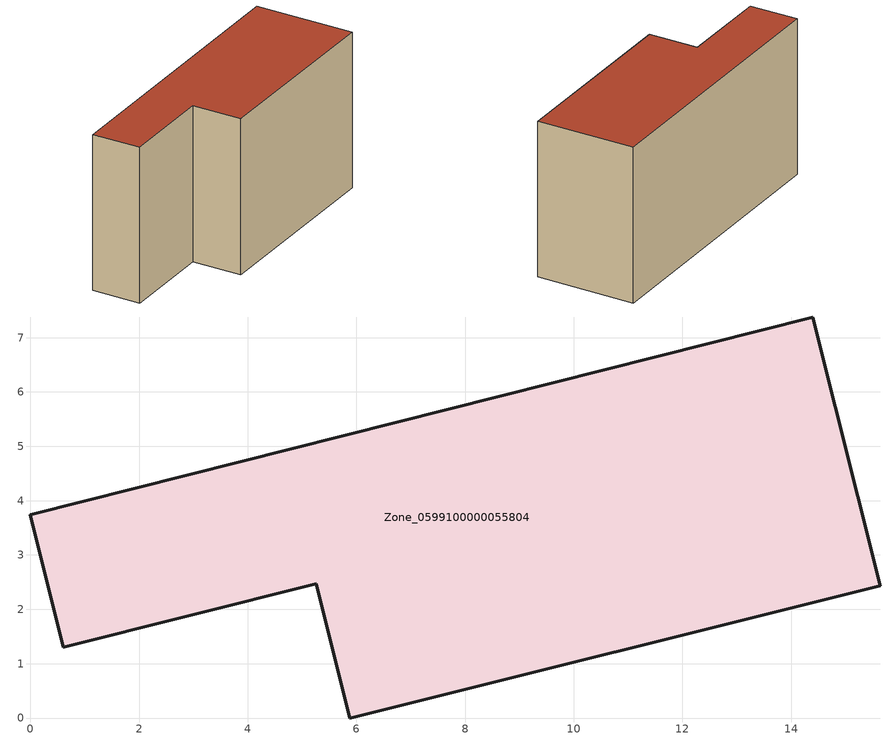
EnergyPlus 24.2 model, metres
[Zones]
Zone_0599100000055804
 floor ground (C_G): 5.26,2.47 0.61,1.3 0,3.74 14.4,7.38 15.64,2.43 5.88,0 z0
 wall outside (C_F): 14.4,7.38 0,3.74 0.61,1.3 5.26,2.47 5.88,0 15.64,2.43 14.4,7.38 z0:8.06
 roof outside (C_R): 5.88,0 15.64,2.43 14.4,7.38 0,3.74 0.61,1.3 5.26,2.47 z8.06
[BUILDING]
Pand.0599100000055804: North Axis=0; Terrain=City; Loads Convergence Tolerance Value=0.04; Temperature Convergence Tolerance Value=0.4; Solar Distribution=FullExterior; Maximum Number of Warmup Days=25; Minimum Number of Warmup Days=1
[Site:Location]
Rotterdam.The.Hague.AP_ZH_NLD Design_Conditions: Latitude=51.96; Longitude=4.45; Time Zone=1; Elevation=-4.5
[SITE:GROUNDTEMPERATURE:BUILDINGSURFACE]
18, 18, 18, 18, 18, 18, 18, 18, 18, 18, 18, 18
[MATERIAL] Thermal Absorptance=0.9; Solar Absorptance=0.7; Visible Absorptance=0.7
Name | Roughness | Thickness | Conductivity | Density | Specific Heat
G.TI.1975-1991 | MediumSmooth | 0.15 | 0.288461 | 540 | 1210
F.TI.1975-1991 | Rough | 0.3 | 0.230769 | 1920 | 840
R.TI.1975-1991 | MediumRough | 0.2 | 0.153846 | 1500 | 1000
[CONSTRUCTION]
C_G: G.TI.1975-1991
C_F: F.TI.1975-1991
C_R: R.TI.1975-1991
[ZONE]
Zone_0599100000055804: Type=1; Multiplier=1; Ceiling Height=Autocalculate; Volume=Autocalculate; Floor Area=autocalculate; Part of Total Floor Area=Yes
[ZONEINFILTRATION:DESIGNFLOWRATE]
Infil_Zone_0599100000055804: Zone or ZoneList or Space or SpaceList=Zone_0599100000055804; Schedule=AlwaysOn; Design Flow Rate Calculation Method=Flow/Area; Flow Rate per Floor Area=0.003; Constant Term Coefficient=1; Temperature Term Coefficient=0; Velocity Term Coefficient=0; Velocity Squared Term Coefficient=0
[HVACTEMPLATE:ZONE:IDEALLOADSAIRSYSTEM]
Zone_0599100000055804: Maximum Heating Supply Air Temperature=50; Minimum Cooling Supply Air Temperature=13; Maximum Heating Supply Air Humidity Ratio=0.0156; Minimum Cooling Supply Air Humidity Ratio=0.0077; Heating Limit=NoLimit; Cooling Limit=NoLimit; Dehumidification Control Type=ConstantSensibleHeatRatio; Cooling Sensible Heat Ratio=0.7; Dehumidification Setpoint=60; Humidification Control Type=None; Humidification Setpoint=30; Outdoor Air Method=None; Outdoor Air Flow Rate per Person=0.00944; Outdoor Air Flow Rate per Zone Floor Area=0; Outdoor Air Flow Rate per Zone=0; Demand Controlled Ventilation Type=None; Outdoor Air Economizer Type=NoEconomizer; Heat Recovery Type=None; Sensible Heat Recovery Effectiveness=0.7; Latent Heat Recovery Effectiveness=0.65
[ZONECONTROL:THERMOSTAT]
ThermostatControl_Zone_0599100000055804: Zone or ZoneList=Zone_0599100000055804; Control Type Schedule=DualSetpointControlType; Control 1=Thermostat_Zone_0599100000055804; Temperature Difference Between Cutout And Setpoint=0
[THERMOSTATSETPOINT:DUALSETPOINT]
Thermostat_Zone_0599100000055804: Heating Setpoint Temperature Schedule=HeatingSetpoint_Zone_0599100000055804; Cooling Setpoint Temperature Schedule=CoolingSetpoint_Zone_0599100000055804
[SCHEDULE:COMPACT]
HeatingSetpoint_Zone_0599100000055804: Through: 12/31, For: AllDays, Until: 24:00, 21
CoolingSetpoint_Zone_0599100000055804: Through: 12/31, For: AllDays, Until: 24:00, 24
DualSetpointControlType: Through: 12/31, For: AllDays, Until: 24:00, 4
AlwaysOn: Through: 12/31, For: AllDays, Until: 24:00, 1
